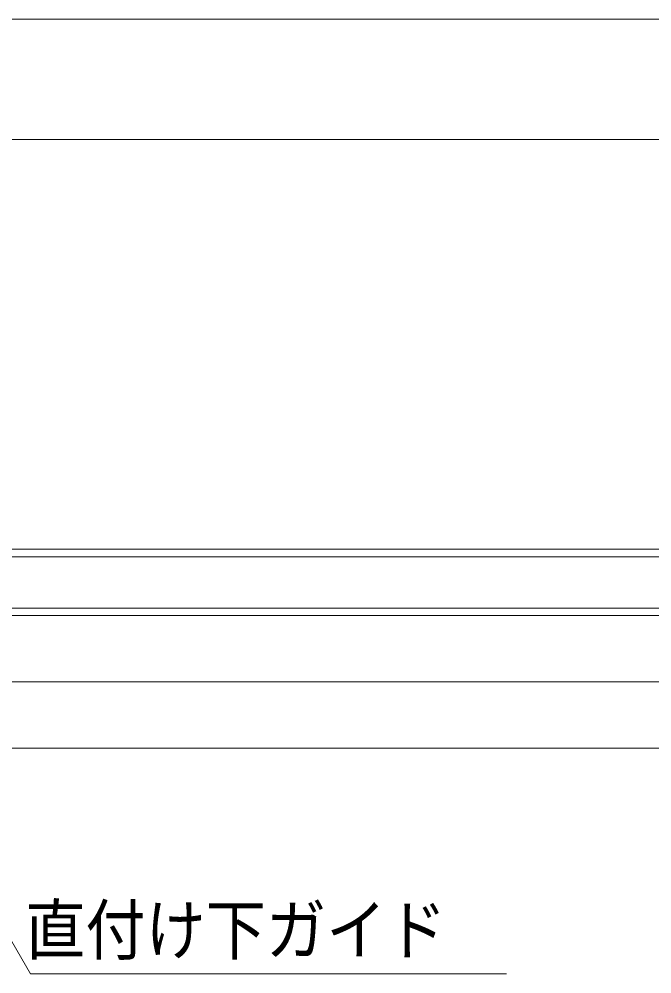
# Model space of a CAD drawing. Units: millimetres, scale not verified. Extents: x -6062 to 6062, y -3045 to 3045.
# Drawn here: x -4363 to -3943, y 916 to 1550 of the extents above; entities that cross this region are included whole.
import ezdxf
from ezdxf.enums import TextEntityAlignment as Align

# ---------------------------------------------------------------- set-up
doc = ezdxf.new("R2010")
doc.units = ezdxf.units.MM
doc.header["$LTSCALE"] = 20
for name, color, linetype, lineweight in [('0-1_3一般', 7, 'Continuous', 9), ('0-2_2寸法-3', 7, 'Continuous', 9), ('0-3_2寸法-1', 7, 'Continuous', 9)]:
    doc.layers.add(name, color=color, linetype=linetype, lineweight=lineweight)
doc.styles.add('ＭＳ ゴシック', font='')
doc.styles.get('ＭＳ ゴシック').set_extended_font_data('MS Gothic')

# ---------------------------------------------------------------- blocks, each defined once
blk = doc.blocks.new('グループ-23')
at = {"layer": '0-1_3一般'}
for p, q in [((-54002, 23856.9), (-30638, 23856.9)), ((-30638, 23176.9), (-54002, 23176.9)), ((-77990, 23076.9), (17030, 23076.9)), ((-77990, 23076.9), (17030, 23076.9)), ((-77990, 22196.9), (17030, 22196.9)), ((-77990, 21316.9), (17030, 21316.9))]:
    blk.add_line(p, q, dxfattribs=at)
for points in [[(-77990, 23076.9), (-77990, 23956.9), (17030, 23956.9), (17030, 23076.9)], [(-77990, 21316.9), (-77990, 22196.9), (17030, 22196.9), (17030, 21316.9)]]:
    blk.add_lwpolyline(points, dxfattribs=at)
blk = doc.blocks.new('グループ-24')
at = {"layer": '0-1_3一般'}
blk.add_blockref('グループ-23', (0, 0), dxfattribs=at)

msp = doc.modelspace()

# ---------------------------------------------------------------- linework, layer by layer
at = {"layer": '0-2_2寸法-3'}
msp.add_lwpolyline([(-4495.54, 1157.84), (-4355.82, 915.84), (-4039.81, 915.84)], dxfattribs=at)
at = {"layer": '0-3_2寸法-1'}
for p, q in [((-5681.79, 1550), (-941.21, 1550)), ((-4474.79, 1470), (-953.21, 1470))]:
    msp.add_line(p, q, dxfattribs=at)

# ---------------------------------------------------------------- block references
at = {"layer": '0-1_3一般', "xscale": 0.05, "yscale": 0.05}
msp.add_blockref('グループ-24', (-1787.5, 0), dxfattribs=at)

# ---------------------------------------------------------------- texts
at = {"layer": '0-2_2寸法-3', "style": 'ＭＳ ゴシック', "width": 0.9}
msp.add_text('直付け下ガイド', height=32.55, dxfattribs=at).set_placement((-4359.27, 919.02), align=Align.BOTTOM_LEFT)

doc.saveas('drawing.dxf')
